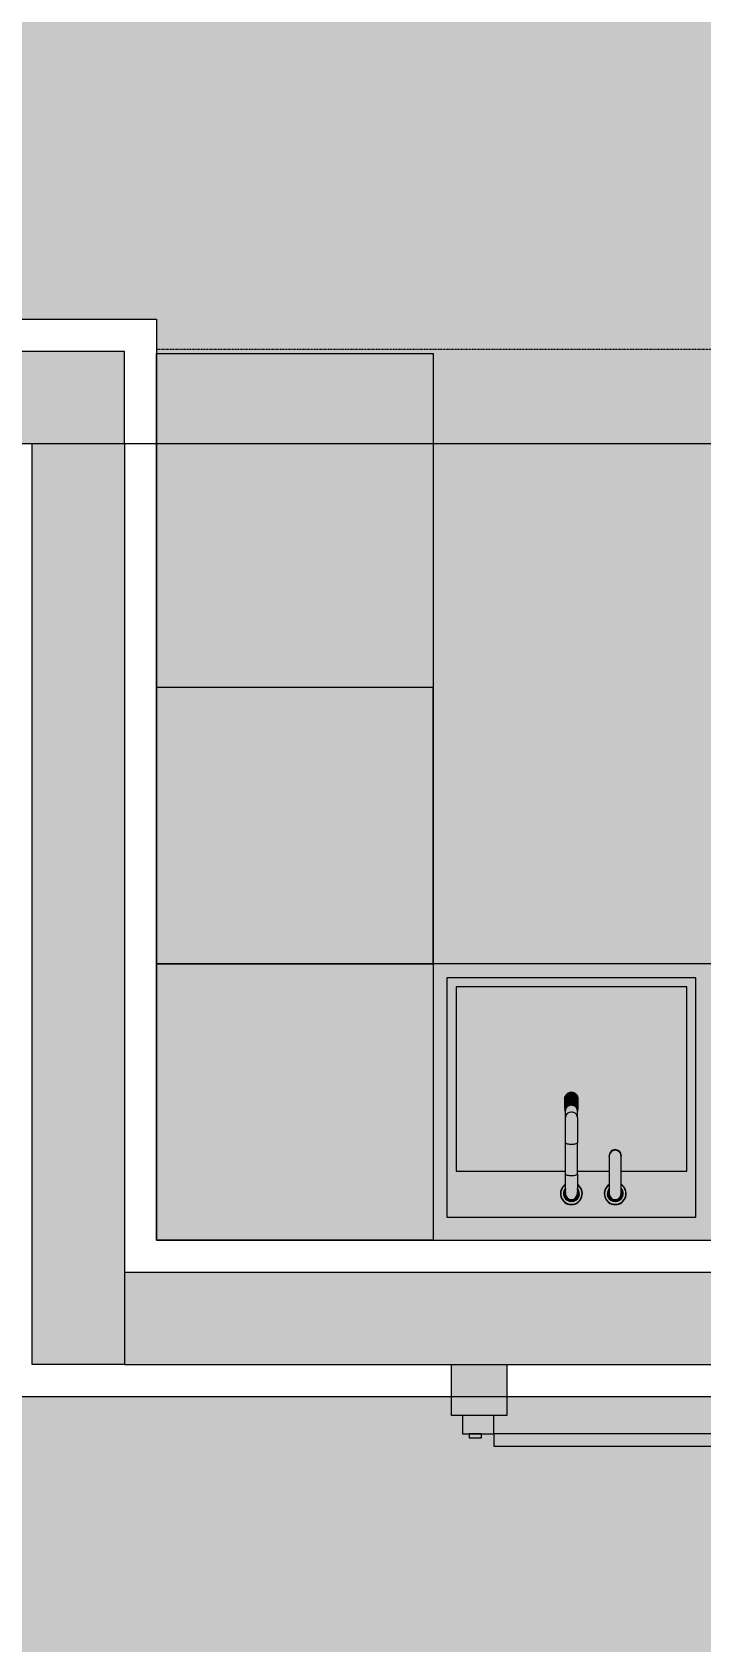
# Model space of a CAD drawing. Header units: millimetres. Extents: x 475206255 to 476720147, y 4620882299 to 4621447368.
# Drawn here: x 475291524 to 475292975, y 4621149204 to 4621152699 of the extents above; entities that cross this region are included whole.
import ezdxf

# ---------------------------------------------------------------- set-up
doc = ezdxf.new("R2010")
doc.units = ezdxf.units.MM
doc.header["$MEASUREMENT"] = 0
doc.linetypes.add('ACAD_ISO02W100', pattern=[7.5, 6, -1.5])
doc.linetypes.add('dash fine 0_25', pattern=[0.5952, 0.2976, -0.2976])
for name, color, linetype, lineweight in [('2D Drafting - General_Pen_No__250_Pen_No__7_Pen_No__250', 7, 'Continuous', 0), ('2D Drafting - General_Pen_No__250_Pen_No__7_Pen_No__7', 7, 'Continuous', 0), ('2D Drafting - General_Pen_No__7_Pen_No__7_Pen_No__7', 7, 'Continuous', 0), ('Doors_Pen_No__7_Pen_No__7_Pen_No__7', 7, 'Continuous', 0), ('G-Anno-Nplt_Pen_No__151', 151, 'Continuous', 0), ('G-Anno-Nplt_Pen_No__4', 7, 'Continuous', 0), ('New_--------AVEJI_MODZRAVI_Pen_No__7', 7, 'Continuous', 0), ('New_--------AVEJI_UDZRAVI_Pen_No__7', 7, 'Continuous', 0), ('zoma_Pen_No__142', 142, 'Continuous', 0), ('zoma_Pen_No__5_Pen_No__5', 5, 'Continuous', 0)]:
    doc.layers.add(name, color=color, linetype=linetype, lineweight=lineweight)
doc.layers.add('New_--aveji_Pen_No__251', color=7, linetype='Continuous', lineweight=0, true_color=0x656565)
doc.layers.add('zoma', color=7, linetype='Continuous')
doc.styles.add('GENERATED_STYLE_2', font='arial.ttf')
doc.dimstyles.new('GENERATED_STYLE__3', dxfattribs={"dimtxt": 200, "dimasz": 64.421331, "dimexe": 0.18, "dimexo": 3, "dimgap": 0, "dimtad": 1, "dimtih": 1, "dimtoh": 1, "dimlfac": 0.001, "dimzin": 0, "dimdsep": 46, "dimtxsty": 'GENERATED_STYLE_2', "dimblk": 'ARROWHEAD_2', "dimblk1": 'ARROWHEAD_2', "dimblk2": 'ARROWHEAD_2', "dimcen": 0.09, "dimclrd": 142, "dimclre": 142, "dimclrt": 142, "dimadec": 0, "dimazin": 0, "dimtfac": 1, "dimtdec": 4, "dimtmove": 0, "dimatfit": 3, "dimfxl": 1, "dimtolj": 1, "dimtzin": 0, "dimarcsym": 0})
doc.dimstyles.new('GENERATED_STYLE__9', dxfattribs={"dimtxt": 200, "dimasz": 64.421331, "dimexe": 0.18, "dimexo": 3, "dimgap": 0, "dimtad": 1, "dimlfac": 0.001, "dimzin": 0, "dimdsep": 46, "dimtxsty": 'GENERATED_STYLE_2', "dimblk": 'ARROWHEAD_2', "dimblk1": 'ARROWHEAD_2', "dimblk2": 'ARROWHEAD_2', "dimcen": 0.09, "dimclrd": 142, "dimclre": 142, "dimclrt": 142, "dimadec": 0, "dimazin": 0, "dimtfac": 1, "dimtdec": 4, "dimtmove": 0, "dimatfit": 3, "dimfxl": 1, "dimtolj": 1, "dimtzin": 0, "dimarcsym": 0})

# ---------------------------------------------------------------- blocks, each defined once
blk = doc.blocks.new('*D165', base_point=(475826095.8, 4621095193.2))
at = {"layer": 'zoma_Pen_No__142', "color": 142, "linetype": 'Continuous', "lineweight": 0, "transparency": 16777216}
for p, q in [((475299175.7, 4621159381.7), (475299091, 4621159430.6)), ((475299133.3, 4621159406.2), (475299133.3, 4621159447.6)), ((475299196.9, 4621159406.2), (475299069.8, 4621159406.2)), ((475299133.3, 4621144206.2), (475299133.3, 4621159406.2)), ((475299091, 4621144230.6), (475299175.7, 4621144181.7)), ((475299196.9, 4621144206.2), (475299069.8, 4621144206.2)), ((475299133.3, 4621144164.7), (475299133.3, 4621144206.2))]:
    blk.add_line(p, q, dxfattribs=at)
at = {"layer": 'zoma_Pen_No__142', "color": 142, "lineweight": 0, "transparency": 16777216, "insert": (475299093.3, 4621151463), "char_height": 200, "attachment_point": 7, "rotation": 90, "style": 'GENERATED_STYLE_2'}
blk.add_mtext('\\A1;{\\pql;\\fArial|b0|i0|c204|p0;\\W1.000000;15.20}', dxfattribs=at)
blk = doc.blocks.new('ARROWHEAD_2')
at = {"color": 0, "linetype": 'Continuous', "lineweight": 0}
for p, q in [((-0.378, -0.655), (0.378, 0.655)), ((0, 0), (-1, 0))]:
    blk.add_line(p, q, dxfattribs=at)
blk = doc.blocks.new('*D169', base_point=(475826095.8, 4621095193.2))
at = {"layer": 'zoma_Pen_No__142', "color": 142, "linetype": 'Continuous', "lineweight": 0, "transparency": 16777216}
for p, q in [((475298301.8, 4621151630.6), (475298386.6, 4621151581.7)), ((475298407.8, 4621151606.2), (475298280.6, 4621151606.2)), ((475298344.2, 4621149006.2), (475298344.2, 4621151606.2)), ((475298301.8, 4621149030.6), (475298386.6, 4621148981.7)), ((475298407.8, 4621149006.2), (475298280.6, 4621149006.2))]:
    blk.add_line(p, q, dxfattribs=at)
at = {"layer": 'zoma_Pen_No__142', "color": 142, "lineweight": 0, "transparency": 16777216, "char_height": 200, "attachment_point": 7, "rotation": 90, "style": 'GENERATED_STYLE_2'}
for s, insert in [('\\A1;{\\pql;\\fArial|b0|i0|c204|p0;\\W1.000000;0.40}', (475298304.2, 4621151047.8)), ('\\A1;{\\pql;\\fArial|b0|i0|c204|p0;\\W1.000000;2.60}', (475298304.2, 4621150039.2))]:
    blk.add_mtext(s, dxfattribs=dict(at, insert=insert))
blk = doc.blocks.new('*D170', base_point=(475826095.8, 4621095193.2))
at = {"layer": 'zoma_Pen_No__142', "color": 142, "linetype": 'Continuous', "lineweight": 0, "transparency": 16777216}
for p, q in [((475298301.8, 4621152030.6), (475298386.6, 4621151981.7)), ((475298407.8, 4621152006.2), (475298280.6, 4621152006.2)), ((475298344.2, 4621151606.2), (475298344.2, 4621152006.2)), ((475298301.8, 4621151630.6), (475298386.6, 4621151581.7)), ((475298407.8, 4621151606.2), (475298280.6, 4621151606.2))]:
    blk.add_line(p, q, dxfattribs=at)
blk = doc.blocks.new('*D171', base_point=(475826095.8, 4621095193.2))
at = {"layer": 'zoma_Pen_No__142', "color": 142, "linetype": 'Continuous', "lineweight": 0, "transparency": 16777216}
for p, q in [((475298301.8, 4621152630.6), (475298386.6, 4621152581.7)), ((475298407.8, 4621152606.2), (475298280.6, 4621152606.2)), ((475298344.2, 4621152006.2), (475298344.2, 4621152606.2)), ((475298301.8, 4621152030.6), (475298386.6, 4621151981.7)), ((475298407.8, 4621152006.2), (475298280.6, 4621152006.2))]:
    blk.add_line(p, q, dxfattribs=at)
at = {"layer": 'zoma_Pen_No__142', "color": 142, "lineweight": 0, "transparency": 16777216, "insert": (475298304.2, 4621152039.2), "char_height": 200, "attachment_point": 7, "rotation": 90, "style": 'GENERATED_STYLE_2'}
blk.add_mtext('\\A1;{\\pql;\\fArial|b0|i0|c204|p0;\\W1.000000;0.60}', dxfattribs=at)
blk = doc.blocks.new('*D172', base_point=(475826095.8, 4621095193.2))
at = {"layer": 'zoma_Pen_No__142', "color": 142, "linetype": 'Continuous', "lineweight": 0, "transparency": 16777216}
for p, q in [((475298301.8, 4621154230.6), (475298386.6, 4621154181.7)), ((475298407.8, 4621154206.2), (475298280.6, 4621154206.2)), ((475298344.2, 4621152606.2), (475298344.2, 4621154206.2)), ((475298301.8, 4621152630.6), (475298386.6, 4621152581.7)), ((475298407.8, 4621152606.2), (475298280.6, 4621152606.2))]:
    blk.add_line(p, q, dxfattribs=at)
at = {"layer": 'zoma_Pen_No__142', "color": 142, "lineweight": 0, "transparency": 16777216, "insert": (475298304.2, 4621153139.2), "char_height": 200, "attachment_point": 7, "rotation": 90, "style": 'GENERATED_STYLE_2'}
blk.add_mtext('\\A1;{\\pql;\\fArial|b0|i0|c204|p0;\\W1.000000;1.60}', dxfattribs=at)
blk = doc.blocks.new('*D1352', base_point=(475826095.8, 4621095193.2))
at = {"layer": 'zoma_Pen_No__142', "color": 142, "linetype": 'Continuous', "lineweight": 0, "transparency": 16777216}
for p, q in [((475288619.4, 4621160358.8), (475288619.4, 4621160486)), ((475295119.4, 4621160358.8), (475295119.4, 4621160486)), ((475288643.9, 4621160464.8), (475288595, 4621160380)), ((475295143.9, 4621160464.8), (475295095, 4621160380)), ((475288619.4, 4621160422.4), (475295119.4, 4621160422.4))]:
    blk.add_line(p, q, dxfattribs=at)
at = {"layer": 'zoma_Pen_No__142', "color": 142, "lineweight": 0, "transparency": 16777216, "char_height": 200, "attachment_point": 7, "style": 'GENERATED_STYLE_2'}
for s, insert in [('\\A1;{\\pql;\\fArial|b0|i0|c204|p0;\\W1.000000;6.50}', (475291602.5, 4621160462.4)), ('\\A1;{\\pql;\\fArial|b0|i0|c204|p0;\\W1.000000;0.40}', (475294561.1, 4621160462.4))]:
    blk.add_mtext(s, dxfattribs=dict(at, insert=insert))
blk = doc.blocks.new('*D1411', base_point=(475826095.8, 4621095193.2))
at = {"layer": 'zoma_Pen_No__142', "color": 142, "linetype": 'Continuous', "lineweight": 0, "transparency": 16777216}
for p, q in [((475288619.4, 4621209735.5), (475288619.4, 4621209862.6)), ((475295119.4, 4621209735.5), (475295119.4, 4621209862.6)), ((475288643.9, 4621209841.4), (475288595, 4621209756.6)), ((475295143.9, 4621209841.4), (475295095, 4621209756.6)), ((475288619.4, 4621209799), (475295119.4, 4621209799))]:
    blk.add_line(p, q, dxfattribs=at)
at = {"layer": 'zoma_Pen_No__142', "color": 142, "lineweight": 0, "transparency": 16777216, "char_height": 200, "attachment_point": 7, "style": 'GENERATED_STYLE_2'}
for s, insert in [('\\A1;{\\pql;\\fArial|b0|i0|c204|p0;\\W1.000000;6.50}', (475291602.5, 4621209839)), ('\\A1;{\\pql;\\fArial|b0|i0|c204|p0;\\W1.000000;0.40}', (475294561.1, 4621209839))]:
    blk.add_mtext(s, dxfattribs=dict(at, insert=insert))
blk = doc.blocks.new('*D1435', base_point=(475826095.8, 4621095193.2))
at = {"layer": 'zoma_Pen_No__142', "color": 142, "linetype": 'Continuous', "lineweight": 0, "transparency": 16777216}
for p, q in [((475288619.4, 4621191190.5), (475288619.4, 4621191317.7)), ((475295119.4, 4621191190.5), (475295119.4, 4621191317.7)), ((475288643.9, 4621191296.5), (475288595, 4621191211.7)), ((475295143.9, 4621191296.5), (475295095, 4621191211.7)), ((475288619.4, 4621191254.1), (475295119.4, 4621191254.1))]:
    blk.add_line(p, q, dxfattribs=at)
at = {"layer": 'zoma_Pen_No__142', "color": 142, "lineweight": 0, "transparency": 16777216, "char_height": 200, "attachment_point": 7, "style": 'GENERATED_STYLE_2'}
for s, insert in [('\\A1;{\\pql;\\fArial|b0|i0|c204|p0;\\W1.000000;6.50}', (475291602.5, 4621191294.1)), ('\\A1;{\\pql;\\fArial|b0|i0|c204|p0;\\W1.000000;0.40}', (475294561.1, 4621191294.1))]:
    blk.add_mtext(s, dxfattribs=dict(at, insert=insert))
blk = doc.blocks.new('*D1469', base_point=(475826095.8, 4621095193.2))
at = {"layer": 'zoma_Pen_No__142', "color": 142, "linetype": 'Continuous', "lineweight": 0, "transparency": 16777216}
for p, q in [((475288643.9, 4621259031.2), (475288595, 4621258946.4)), ((475288619.4, 4621258925.2), (475288619.4, 4621259052.4)), ((475295143.9, 4621259031.2), (475295095, 4621258946.4)), ((475295119.4, 4621258925.2), (475295119.4, 4621259052.4)), ((475288619.4, 4621258988.8), (475295119.4, 4621258988.8))]:
    blk.add_line(p, q, dxfattribs=at)
at = {"layer": 'zoma_Pen_No__142', "color": 142, "lineweight": 0, "transparency": 16777216, "char_height": 200, "attachment_point": 7, "style": 'GENERATED_STYLE_2'}
for s, insert in [('\\A1;{\\pql;\\fArial|b0|i0|c204|p0;\\W1.000000;6.50}', (475291602.5, 4621259028.8)), ('\\A1;{\\pql;\\fArial|b0|i0|c204|p0;\\W1.000000;0.40}', (475294561.1, 4621259028.8))]:
    blk.add_mtext(s, dxfattribs=dict(at, insert=insert))
blk = doc.blocks.new('*D1493', base_point=(475826095.8, 4621095193.2))
at = {"layer": 'zoma_Pen_No__142', "color": 142, "linetype": 'Continuous', "lineweight": 0, "transparency": 16777216}
for p, q in [((475288619.4, 4621240380.3), (475288619.4, 4621240507.4)), ((475295119.4, 4621240380.3), (475295119.4, 4621240507.4)), ((475288643.9, 4621240486.2), (475288595, 4621240401.5)), ((475295143.9, 4621240486.2), (475295095, 4621240401.5)), ((475288619.4, 4621240443.8), (475295119.4, 4621240443.8))]:
    blk.add_line(p, q, dxfattribs=at)
at = {"layer": 'zoma_Pen_No__142', "color": 142, "lineweight": 0, "transparency": 16777216, "char_height": 200, "attachment_point": 7, "style": 'GENERATED_STYLE_2'}
for s, insert in [('\\A1;{\\pql;\\fArial|b0|i0|c204|p0;\\W1.000000;6.50}', (475291602.5, 4621240483.8)), ('\\A1;{\\pql;\\fArial|b0|i0|c204|p0;\\W1.000000;0.40}', (475294561.1, 4621240483.8))]:
    blk.add_mtext(s, dxfattribs=dict(at, insert=insert))

msp = doc.modelspace()

# ---------------------------------------------------------------- hatches: boundary and pattern name
at = {"layer": '2D Drafting - General_Pen_No__250_Pen_No__7_Pen_No__7', "linetype": 'Continuous', "lineweight": 0}
for points in [[(475288624.357, 4621152006.167), (475288624.357, 4621151806.167), (475291724.357, 4621151806.167), (475291724.357, 4621152006.167)], [(475291724.357, 4621151806.167), (475291724.357, 4621149806.167), (475291524.357, 4621149806.167), (475291524.357, 4621151806.167)], [(475295324.357, 4621150006.167), (475291724.357, 4621150006.167), (475291724.357, 4621149806.167), (475295324.357, 4621149806.167)], [(475292554.343, 4621149695.543), (475292434.343, 4621149695.543), (475292434.343, 4621149806.167), (475292554.343, 4621149806.167)]]:
    msp.add_hatch(color=7, dxfattribs=at).paths.add_polyline_path(points)
at = {"layer": 'G-Anno-Nplt_Pen_No__151', "linetype": 'Continuous', "lineweight": 0, "true_color": 0x1f2f3f}
for points in [[(475288494.343, 4621152076.167), (475291794.357, 4621152076.167), (475291794.357, 4621150076.167), (475295254.343, 4621150076.167), (475295254.343, 4621150945.979), (475294854.343, 4621150945.979), (475294854.343, 4621151776.167), (475295054.343, 4621151776.167), (475295054.343, 4621152076.167), (475295254.343, 4621152076.167), (475295254.343, 4621158936.167), (475295054.343, 4621158936.167), (475295054.343, 4621159136.167), (475288694.343, 4621159136.167), (475288694.343, 4621156069.332), (475288624.343, 4621156069.332), (475288624.343, 4621154316.185), (475289024.343, 4621154316.185), (475289024.343, 4621153556.167), (475288494.343, 4621153556.167)], [(475295254.343, 4621144676.167), (475295254.343, 4621149736.167), (475291454.343, 4621149736.167), (475291454.343, 4621151736.167), (475289284.531, 4621151736.167), (475289284.531, 4621151336.167), (475288454.343, 4621151336.167), (475288454.343, 4621151536.167), (475288154.343, 4621151536.167), (475288154.343, 4621152096.092), (475286194.343, 4621152096.092), (475286194.343, 4621151505.904), (475285794.343, 4621151505.904), (475285794.343, 4621150759.618), (475285724.343, 4621150759.618), (475285724.343, 4621148414.674), (475285794.343, 4621148414.674), (475285794.343, 4621144476.174), (475288154.343, 4621144476.174), (475288154.343, 4621144676.167), (475288694.343, 4621144676.167), (475288694.343, 4621144476.174), (475295054.343, 4621144476.174), (475295054.343, 4621144676.167)]]:
    msp.add_hatch(color=169, dxfattribs=at).paths.add_polyline_path(points)

# ---------------------------------------------------------------- linework, layer by layer
at = {"layer": '2D Drafting - General_Pen_No__250_Pen_No__7_Pen_No__250', "color": 7, "linetype": 'Continuous', "lineweight": 0, "flags": 128}
for points in [[(475291724.357, 4621151806.167), (475291724.357, 4621149806.167), (475291524.357, 4621149806.167), (475291524.357, 4621151806.167)], [(475292554.343, 4621149695.543), (475292434.343, 4621149695.543), (475292434.343, 4621149806.167), (475292554.343, 4621149806.167)]]:
    msp.add_lwpolyline(points, close=True, dxfattribs=at)
at = {"layer": '2D Drafting - General_Pen_No__250_Pen_No__7_Pen_No__7', "color": 7, "linetype": 'Continuous', "lineweight": 0, "flags": 128}
for points in [[(475288624.357, 4621152006.167), (475288624.357, 4621151806.167), (475291724.357, 4621151806.167), (475291724.357, 4621152006.167)], [(475295324.357, 4621150006.167), (475291724.357, 4621150006.167), (475291724.357, 4621149806.167), (475295324.357, 4621149806.167)]]:
    msp.add_lwpolyline(points, close=True, dxfattribs=at)
at = {"layer": '2D Drafting - General_Pen_No__7_Pen_No__7_Pen_No__7', "color": 7, "linetype": 'Continuous', "lineweight": 0}
msp.add_arc((475292525.848, 4621149629.365), 794.311, 269.99831, 359.999991, dxfattribs=at)
at = {"layer": 'Doors_Pen_No__7_Pen_No__7_Pen_No__7', "color": 7, "linetype": 'Continuous', "lineweight": 0, "flags": 128}
for points in [[(475292458.115, 4621149695.543), (475292458.115, 4621149656.032), (475292525.848, 4621149656.032), (475292525.848, 4621149695.543)], [(475292472.515, 4621149656.032), (475292472.515, 4621149647.143), (475292499.182, 4621149647.143), (475292499.182, 4621149656.032)], [(475292525.848, 4621149656.032), (475292525.848, 4621149629.365), (475293320.159, 4621149629.365), (475293320.159, 4621149656.032)]]:
    msp.add_lwpolyline(points, close=True, dxfattribs=at)
at = {"layer": 'G-Anno-Nplt_Pen_No__4', "color": 7, "linetype": 'Continuous', "lineweight": 0, "flags": 128}
for points in [[(475288494.343, 4621152076.167), (475291794.357, 4621152076.167), (475291794.357, 4621150076.167), (475295254.343, 4621150076.167), (475295254.343, 4621150945.979), (475294854.343, 4621150945.979), (475294854.343, 4621151776.167), (475295054.343, 4621151776.167), (475295054.343, 4621152076.167), (475295254.343, 4621152076.167), (475295254.343, 4621158936.167), (475295054.343, 4621158936.167), (475295054.343, 4621159136.167), (475288694.343, 4621159136.167), (475288694.343, 4621156069.332), (475288624.343, 4621156069.332), (475288624.343, 4621154316.185), (475289024.343, 4621154316.185), (475289024.343, 4621153556.167), (475288494.343, 4621153556.167)], [(475295254.343, 4621144676.167), (475295254.343, 4621149736.167), (475291454.343, 4621149736.167), (475291454.343, 4621151736.167), (475289284.531, 4621151736.167), (475289284.531, 4621151336.167), (475288454.343, 4621151336.167), (475288454.343, 4621151536.167), (475288154.343, 4621151536.167), (475288154.343, 4621152096.092), (475286194.343, 4621152096.092), (475286194.343, 4621151505.904), (475285794.343, 4621151505.904), (475285794.343, 4621150759.618), (475285724.343, 4621150759.618), (475285724.343, 4621148414.674), (475285794.343, 4621148414.674), (475285794.343, 4621144476.174), (475288154.343, 4621144476.174), (475288154.343, 4621144676.167), (475288694.343, 4621144676.167), (475288694.343, 4621144476.174), (475295054.343, 4621144476.174), (475295054.343, 4621144676.167)]]:
    msp.add_lwpolyline(points, close=True, dxfattribs=at)
at = {"layer": 'New_--------AVEJI_MODZRAVI_Pen_No__7', "color": 7, "linetype": 'dash fine 0_25', "lineweight": 0}
msp.add_lwpolyline([(475295286.514, 4621150676.168), (475295286.513, 4621152010.536), (475291794.356, 4621152010.535)], dxfattribs=at)
at = {"layer": 'New_--------AVEJI_UDZRAVI_Pen_No__7', "color": 7, "linetype": 'Continuous', "lineweight": 0}
for p, q in [((475291794.356, 4621151276.167), (475291794.357, 4621150676.167)), ((475292394.356, 4621151276.167), (475291794.356, 4621151276.167)), ((475292394.357, 4621150676.167), (475292394.356, 4621151276.167)), ((475291794.357, 4621150676.167), (475292394.357, 4621150676.167))]:
    msp.add_line(p, q, dxfattribs=at)
for points in [[(475292394.357, 4621150076.167), (475291794.357, 4621150076.167), (475291794.357, 4621152001.792), (475292394.357, 4621152001.792)], [(475291794.357, 4621150676.167), (475291794.357, 4621150076.167), (475294794.357, 4621150076.168), (475294794.357, 4621150676.168)]]:
    msp.add_lwpolyline(points, close=True, dxfattribs=at)
at = {"layer": 'New_--aveji_Pen_No__251', "color": 251, "linetype": 'Continuous', "lineweight": 0, "true_color": 0x656565}
for p, q in [((475292680.133, 4621150362.364), (475292680.133, 4621150386.327)), ((475292680.391, 4621150387.482), (475292680.391, 4621150363.519)), ((475292680.394, 4621150387.484), (475292680.394, 4621150363.516)), ((475292682.036, 4621150367.056), (475292682.036, 4621150391.019)), ((475292682.772, 4621150391.998), (475292682.772, 4621150368.035)), ((475292682.774, 4621150391.999), (475292682.774, 4621150368.031)), ((475292685.346, 4621150393.215), (475292685.346, 4621150367.564)), ((475292685.813, 4621150370.742), (475292685.813, 4621150394.705)), ((475292686.914, 4621150395.36), (475292686.914, 4621150371.397)), ((475292686.915, 4621150395.359), (475292686.915, 4621150371.391)), ((475292689.471, 4621150395.668), (475292689.471, 4621150370.017)), ((475292690.887, 4621150372.862), (475292690.887, 4621150396.825)), ((475292692.186, 4621150397.055), (475292692.186, 4621150373.092)), ((475292694.338, 4621150396.53), (475292694.338, 4621150370.878)), ((475292696.487, 4621150373.092), (475292696.487, 4621150397.056)), ((475292697.785, 4621150396.826), (475292697.785, 4621150372.863)), ((475292699.204, 4621150395.668), (475292699.204, 4621150370.017)), ((475292701.759, 4621150371.399), (475292701.759, 4621150395.362)), ((475292702.86, 4621150394.707), (475292702.86, 4621150370.744)), ((475292703.33, 4621150393.215), (475292703.33, 4621150367.564)), ((475292705.902, 4621150368.038), (475292705.902, 4621150392.001)), ((475292706.638, 4621150391.021), (475292706.638, 4621150367.058)), ((475292708.284, 4621150363.522), (475292708.284, 4621150387.485)), ((475292708.543, 4621150386.33), (475292708.543, 4621150362.367)), ((475292708.543, 4621150358.539), (475292708.543, 4621150382.502)), ((475292680.133, 4621150362.362), (475292680.133, 4621150358.536)), ((475292680.137, 4621150362.355), (475292680.137, 4621150358.534)), ((475292681.458, 4621150343.1), (475292681.458, 4621150357.82)), ((475292681.458, 4621150287.979), (475292681.458, 4621150343.1)), ((475292707.218, 4621150343.1), (475292707.218, 4621150357.82)), ((475292707.218, 4621150343.1), (475292707.218, 4621150287.979)), ((475292681.458, 4621150219.938), (475292681.458, 4621150287.979)), ((475292707.217, 4621150219.938), (475292707.218, 4621150287.979)), ((475292776.529, 4621150258.933), (475292776.529, 4621150260.356)), ((475292776.529, 4621150258.933), (475292776.529, 4621150177.467)), ((475292802.288, 4621150260.356), (475292802.288, 4621150258.933)), ((475292802.288, 4621150177.467), (475292802.288, 4621150258.933)), ((475292681.458, 4621150177.467), (475292681.458, 4621150219.938)), ((475292707.217, 4621150219.938), (475292707.217, 4621150177.467)), ((475292707.217, 4621150225.903), (475292776.529, 4621150225.903))]:
    msp.add_line(p, q, dxfattribs=at)
at = {"layer": 'New_--aveji_Pen_No__251', "color": 251, "linetype": 'ACAD_ISO02W100', "lineweight": 0, "true_color": 0x656565}
msp.add_lwpolyline([(475292394.357, 4621150676.167), (475292394.357, 4621150076.167)], dxfattribs=at)
at = {"layer": 'New_--aveji_Pen_No__251', "color": 251, "linetype": 'Continuous', "lineweight": 0, "true_color": 0x656565}
msp.add_lwpolyline([(475292964.414, 4621150126.167), (475292964.414, 4621150646.167), (475292424.299, 4621150646.167), (475292424.299, 4621150126.167)], close=True, dxfattribs=at)
msp.add_lwpolyline([(475292802.288, 4621150225.903), (475292944.414, 4621150225.903), (475292944.414, 4621150626.167), (475292444.299, 4621150626.167), (475292444.299, 4621150225.903), (475292681.458, 4621150225.903)], dxfattribs=at)
for centre, radius, start, end in [((475292694.338, 4621150177.467), 23.813, 122.741853, 269.99999), ((475292694.338, 4621150177.467), 23.805, 122.755079, 269.99999), ((475292694.338, 4621150177.467), 23.778, 122.79672, 269.99999), ((475292694.338, 4621150177.467), 23.724, 122.880345, 269.99999), ((475292694.338, 4621150177.467), 23.635, 123.0201, 269.999991), ((475292694.338, 4621150177.467), 23.146, 123.811186, 269.99999), ((475292694.338, 4621150177.467), 17.327, 138.016898, 269.999991), ((475292694.338, 4621150177.467), 16.761, 140.211065, 269.999991), ((475292694.338, 4621150177.467), 16.55, 141.097158, 269.99999), ((475292694.338, 4621150177.467), 16.328, 142.073579, 269.999989), ((475292694.338, 4621150177.467), 15.483, 146.287729, 269.999991), ((475292694.338, 4621150177.467), 13.402, 163.949096, 269.99999), ((475292694.338, 4621150177.467), 12.88, 179.999989, 269.999989), ((475292694.338, 4621150177.467), 23.813, 269.99999, 57.258126), ((475292694.338, 4621150177.467), 23.805, 269.99999, 57.244901), ((475292694.338, 4621150177.467), 23.778, 269.99999, 57.203259), ((475292694.338, 4621150177.467), 23.724, 269.99999, 57.119635), ((475292694.338, 4621150177.467), 23.635, 269.99999, 56.979879), ((475292694.338, 4621150177.467), 23.146, 269.99999, 56.188793), ((475292694.338, 4621150177.467), 17.327, 269.999989, 41.983081), ((475292694.338, 4621150177.467), 16.761, 269.999989, 39.788914), ((475292694.338, 4621150177.467), 16.55, 269.99999, 38.902821), ((475292694.338, 4621150177.467), 16.328, 269.99999, 37.926403), ((475292694.338, 4621150177.467), 15.483, 269.99999, 33.712249), ((475292694.338, 4621150177.467), 13.402, 269.99999, 16.050882), ((475292694.338, 4621150177.467), 12.88, 269.999991, 359.999989), ((475292789.409, 4621150177.467), 23.813, 122.741853, 269.99999), ((475292789.409, 4621150177.467), 23.805, 122.755079, 269.99999), ((475292789.409, 4621150177.467), 23.778, 122.79672, 269.99999), ((475292789.409, 4621150177.467), 23.724, 122.880345, 269.99999), ((475292789.409, 4621150177.467), 23.635, 123.020101, 269.99999), ((475292789.409, 4621150177.467), 23.146, 123.811186, 269.99999), ((475292789.409, 4621150177.467), 17.327, 138.016897, 269.99999), ((475292789.409, 4621150177.467), 16.761, 140.211065, 269.999991), ((475292789.409, 4621150177.467), 16.55, 141.09716, 269.999989), ((475292789.409, 4621150177.467), 16.328, 142.073579, 269.999989), ((475292789.409, 4621150177.467), 15.483, 146.287731, 269.99999), ((475292789.409, 4621150177.467), 13.402, 163.949096, 269.99999), ((475292789.409, 4621150177.467), 12.88, 179.999989, 359.999989), ((475292789.409, 4621150177.467), 23.813, 269.99999, 57.258126), ((475292789.409, 4621150177.467), 23.805, 269.99999, 57.2449), ((475292789.409, 4621150177.467), 23.778, 269.99999, 57.203259), ((475292789.409, 4621150177.467), 23.724, 269.99999, 57.119635), ((475292789.409, 4621150177.467), 23.635, 269.99999, 56.979879), ((475292789.409, 4621150177.467), 23.146, 269.99999, 56.188793), ((475292789.409, 4621150177.467), 17.327, 269.999989, 41.983083), ((475292789.409, 4621150177.467), 16.761, 269.999989, 39.788914), ((475292789.409, 4621150177.467), 16.55, 269.99999, 38.902821), ((475292789.409, 4621150177.467), 16.328, 269.99999, 37.926402), ((475292789.409, 4621150177.467), 15.483, 269.999991, 33.712248), ((475292789.409, 4621150177.467), 13.402, 269.99999, 16.050882)]:
    msp.add_arc(centre, radius, start, end, dxfattribs=at)
for centre, major_axis, ratio, start_param, end_param in [((475292694.338, 4621150384.415), (-14.367, 0), 0.88988826, 6.04085752, 6.13306298), ((475292694.338, 4621150384.415), (14.367, 0), 0.88988826, 2.50656581, 2.59877124), ((475292694.338, 4621150387.045), (11.65, 0), 0.88988826, 2.43337848, 2.52271967), ((475292694.338, 4621150384.415), (14.367, 0), 0.88988826, 2.1138667, 2.20607215), ((475292694.338, 4621150387.045), (11.65, 0), 0.88988826, 0.96516341, 2.17677225), ((475292694.338, 4621150384.415), (14.367, 0), 0.88988826, 1.72116761, 1.81337306), ((475292694.338, 4621150360.451), (14.367, 0), 0.88988826, 1.72116761, 1.81337305), ((475292694.338, 4621150384.415), (14.367, 0), 0.88988826, 1.32846851, 1.42067396), ((475292694.338, 4621150360.451), (14.367, 0), 0.88988826, 1.32846853, 1.42067397), ((475292694.338, 4621150384.415), (14.367, 0), 0.88988826, 0.93576945, 1.0279749), ((475292694.338, 4621150387.045), (11.65, 0), 0.88988826, 0.61899318, 0.70850893), ((475292694.338, 4621150384.415), (14.367, 0), 0.88988826, 0.54307036, 0.63527579), ((475292694.338, 4621150384.415), (14.367, 0), 0.88988826, 0.15037124, 0.24257672), ((475292694.338, 4621150360.451), (-14.367, 0), 0.88988826, 0.15037128, 0.24257675), ((475292694.338, 4621150360.451), (-14.367, 0), 0.88988826, 6.04085752, 6.13306298), ((475292694.338, 4621150359.862), (-13.515, 0), 0.88988826, 5.97150322, 6.20249388), ((475292694.338, 4621150359.862), (-13.515, 0), 0.88988826, 0.08101703, 0.30793907), ((475292694.338, 4621150357.82), (-12.88, 0), 0.88988826, 4.71238898, 6.28318537), ((475292694.338, 4621150343.1), (-12.88, 0), 0.88988826, 4.71238898, 6.28318529), ((475292694.338, 4621150359.645), (-12.82, 0), 0.88988826, 5.90207239, 6.27165027), ((475292694.338, 4621150359.645), (-12.82, 0), 0.88988826, 0.01158619, 0.05090815), ((475292694.338, 4621150360.451), (14.367, 0), 0.88988826, 2.50656575, 2.59877124), ((475292694.338, 4621150359.862), (13.515, 0), 0.88988826, 2.43721151, 2.66820216), ((475292694.338, 4621150359.645), (12.82, 0), 0.88988826, 2.36778067, 2.73735853), ((475292694.338, 4621150359.645), (12.82, 0), 0.88988826, 1.97508159, 2.34465942), ((475292694.338, 4621150359.862), (13.515, 0), 0.88988826, 2.04451241, 2.27550307), ((475292694.338, 4621150360.451), (14.367, 0), 0.88988826, 2.1138667, 2.20607211), ((475292694.338, 4621150359.645), (12.82, 0), 0.88988826, 1.58238248, 1.95196031), ((475292694.338, 4621150359.862), (13.515, 0), 0.88988826, 1.65181332, 1.882804), ((475292694.338, 4621150357.82), (12.88, 0), 0.88988826, 0, 1.57079633), ((475292694.338, 4621150343.1), (12.88, 0), 0.88988826, 0, 1.57079633), ((475292694.338, 4621150359.645), (12.82, 0), 0.88988826, 1.1896834, 1.55926121), ((475292694.338, 4621150359.862), (13.515, 0), 0.88988826, 1.25911425, 1.49010492), ((475292694.338, 4621150359.645), (12.82, 0), 0.88988826, 0.79698428, 1.16656211), ((475292694.338, 4621150359.862), (13.515, 0), 0.88988826, 0.86641516, 1.09740584), ((475292694.338, 4621150360.451), (14.367, 0), 0.88988826, 0.93576945, 1.02797489), ((475292694.338, 4621150359.645), (12.82, 0), 0.88988826, 0.40428518, 0.77386301), ((475292694.338, 4621150359.862), (13.515, 0), 0.88988826, 0.47371609, 0.70470675), ((475292694.338, 4621150360.451), (14.367, 0), 0.88988826, 0.54307036, 0.63527578), ((475292694.338, 4621150359.645), (12.82, 0), 0.88988826, 0.01158613, 0.38116395), ((475292694.338, 4621150359.645), (12.82, 0), 0.88988826, 6.23227714, 6.27165012), ((475292694.338, 4621150359.862), (13.515, 0), 0.88988826, 0.08101702, 0.31200766), ((475292694.338, 4621150359.862), (13.515, 0), 0.88988826, 5.97524623, 6.20249388), ((475292694.338, 4621150360.451), (14.367, 0), 0.88988826, 6.04085749, 6.13306294), ((475292694.338, 4621150360.451), (14.367, 0), 0.88988826, 0.15037132, 0.24257672), ((475292694.338, 4621150287.979), (-12.88, 0), 0.23905575, -0.00000006, 1.57079633), ((475292694.338, 4621150287.979), (-12.88, 0), 0.23905575, 1.57079633, 3.14159283), ((475292789.409, 4621150260.356), (12.88, 0), 0.98480506, 0.00000022, 3.14159287), ((475292789.409, 4621150258.933), (-12.88, 0), 0.98480799, 3.14159264, 6.28318537), ((475292694.338, 4621150219.938), (-12.88, 0), 0.23905575, -0.00000006, 1.57079633), ((475292694.338, 4621150219.938), (-12.88, 0), 0.23905575, 1.57079633, 3.14159259)]:
    msp.add_ellipse(centre, major_axis=major_axis, ratio=ratio, start_param=start_param, end_param=end_param, dxfattribs=at)
for points in [[(475292681.487, 4621150388.68), (475292681.134, 4621150388.301), (475292680.77, 4621150387.902), (475292680.394, 4621150387.484)], [(475292682.036, 4621150389.122), (475292681.856, 4621150388.978), (475292681.673, 4621150388.831), (475292681.487, 4621150388.68)], [(475292684.054, 4621150392.775), (475292683.641, 4621150392.532), (475292683.214, 4621150392.273), (475292682.774, 4621150391.999)], [(475292685.229, 4621150393.191), (475292684.848, 4621150393.06), (475292684.457, 4621150392.921), (475292684.054, 4621150392.775)], [(475292685.346, 4621150393.215), (475292685.307, 4621150393.207), (475292685.268, 4621150393.199), (475292685.229, 4621150393.191)], [(475292685.367, 4621150393.314), (475292685.36, 4621150393.281), (475292685.353, 4621150393.248), (475292685.346, 4621150393.215)], [(475292685.58, 4621150394.133), (475292685.507, 4621150393.856), (475292685.436, 4621150393.583), (475292685.367, 4621150393.314)], [(475292685.813, 4621150394.705), (475292685.733, 4621150394.516), (475292685.655, 4621150394.326), (475292685.58, 4621150394.133)], [(475292688.187, 4621150395.684), (475292687.776, 4621150395.587), (475292687.352, 4621150395.479), (475292686.915, 4621150395.359)], [(475292689.356, 4621150395.685), (475292688.977, 4621150395.689), (475292688.587, 4621150395.688), (475292688.187, 4621150395.684)], [(475292689.471, 4621150395.668), (475292689.433, 4621150395.674), (475292689.394, 4621150395.68), (475292689.356, 4621150395.685)], [(475292689.535, 4621150395.752), (475292689.514, 4621150395.724), (475292689.493, 4621150395.696), (475292689.471, 4621150395.668)], [(475292690.181, 4621150396.42), (475292689.96, 4621150396.194), (475292689.745, 4621150395.972), (475292689.535, 4621150395.752)], [(475292690.887, 4621150396.825), (475292690.644, 4621150396.693), (475292690.409, 4621150396.558), (475292690.181, 4621150396.42)], [(475292690.189, 4621150371.308), (475292690.415, 4621150371.802), (475292690.647, 4621150372.32), (475292690.887, 4621150372.862)], [(475292693.257, 4621150396.965), (475292692.911, 4621150397.001), (475292692.554, 4621150397.031), (475292692.186, 4621150397.054)], [(475292692.186, 4621150373.086), (475292692.549, 4621150372.654), (475292692.902, 4621150372.241), (475292693.244, 4621150371.849)], [(475292694.24, 4621150396.585), (475292693.922, 4621150396.711), (475292693.594, 4621150396.838), (475292693.257, 4621150396.965)], [(475292694.338, 4621150396.53), (475292694.306, 4621150396.548), (475292694.273, 4621150396.566), (475292694.24, 4621150396.585)], [(475292694.435, 4621150396.585), (475292694.402, 4621150396.566), (475292694.37, 4621150396.548), (475292694.338, 4621150396.53)], [(475292695.415, 4621150396.965), (475292695.079, 4621150396.838), (475292694.753, 4621150396.711), (475292694.435, 4621150396.585)], [(475292696.487, 4621150397.056), (475292696.118, 4621150397.032), (475292695.761, 4621150397.002), (475292695.415, 4621150396.965)], [(475292695.427, 4621150371.85), (475292695.77, 4621150372.243), (475292696.123, 4621150372.658), (475292696.487, 4621150373.092)], [(475292697.784, 4621150372.857), (475292698.024, 4621150372.318), (475292698.257, 4621150371.802), (475292698.483, 4621150371.309)], [(475292698.491, 4621150396.421), (475292698.263, 4621150396.559), (475292698.028, 4621150396.693), (475292697.785, 4621150396.824)], [(475292699.14, 4621150395.752), (475292698.93, 4621150395.972), (475292698.713, 4621150396.195), (475292698.491, 4621150396.421)], [(475292699.204, 4621150395.668), (475292699.183, 4621150395.696), (475292699.162, 4621150395.724), (475292699.14, 4621150395.752)], [(475292699.32, 4621150395.686), (475292699.281, 4621150395.68), (475292699.243, 4621150395.674), (475292699.204, 4621150395.668)], [(475292700.485, 4621150395.686), (475292700.086, 4621150395.69), (475292699.697, 4621150395.689), (475292699.32, 4621150395.686)], [(475292701.759, 4621150395.362), (475292701.321, 4621150395.481), (475292700.896, 4621150395.589), (475292700.485, 4621150395.686)], [(475292703.093, 4621150394.136), (475292703.018, 4621150394.326), (475292702.94, 4621150394.514), (475292702.86, 4621150394.701)], [(475292703.309, 4621150393.314), (475292703.239, 4621150393.584), (475292703.167, 4621150393.858), (475292703.093, 4621150394.136)], [(475292703.33, 4621150393.215), (475292703.323, 4621150393.248), (475292703.316, 4621150393.281), (475292703.309, 4621150393.314)], [(475292703.446, 4621150393.191), (475292703.407, 4621150393.199), (475292703.369, 4621150393.207), (475292703.33, 4621150393.215)], [(475292704.619, 4621150392.778), (475292704.217, 4621150392.923), (475292703.826, 4621150393.061), (475292703.446, 4621150393.191)], [(475292705.902, 4621150392.001), (475292705.461, 4621150392.276), (475292705.033, 4621150392.535), (475292704.619, 4621150392.778)], [(475292707.188, 4621150388.684), (475292707.002, 4621150388.834), (475292706.818, 4621150388.981), (475292706.638, 4621150389.125)], [(475292708.284, 4621150387.485), (475292707.907, 4621150387.905), (475292707.542, 4621150388.304), (475292707.188, 4621150388.684)], [(475292680.866, 4621150360.831), (475292680.629, 4621150361.318), (475292680.385, 4621150361.829), (475292680.133, 4621150362.364)], [(475292680.137, 4621150358.534), (475292680.388, 4621150358.648), (475292680.631, 4621150358.766), (475292680.867, 4621150358.888)], [(475292681.458, 4621150356.188), (475292681.113, 4621150356.566), (475292680.758, 4621150356.964), (475292680.392, 4621150357.381)], [(475292680.394, 4621150363.516), (475292680.765, 4621150363.52), (475292681.125, 4621150363.531), (475292681.474, 4621150363.55)], [(475292681.519, 4621150359.776), (475292681.307, 4621150360.115), (475292681.09, 4621150360.467), (475292680.866, 4621150360.831)], [(475292680.867, 4621150358.888), (475292681.09, 4621150359.099), (475292681.307, 4621150359.307), (475292681.519, 4621150359.513)], [(475292681.474, 4621150363.55), (475292681.803, 4621150363.662), (475292682.125, 4621150363.775), (475292682.438, 4621150363.888)], [(475292681.519, 4621150359.513), (475292681.548, 4621150359.526), (475292681.577, 4621150359.541), (475292681.607, 4621150359.555)], [(475292681.611, 4621150359.582), (475292681.581, 4621150359.646), (475292681.55, 4621150359.711), (475292681.519, 4621150359.776)], [(475292682.309, 4621150365.345), (475292682.221, 4621150365.89), (475292682.13, 4621150366.46), (475292682.036, 4621150367.056)], [(475292682.551, 4621150364.132), (475292682.472, 4621150364.522), (475292682.392, 4621150364.927), (475292682.309, 4621150365.345)], [(475292682.438, 4621150363.888), (475292682.488, 4621150363.889), (475292682.539, 4621150363.891), (475292682.589, 4621150363.892)], [(475292682.589, 4621150363.892), (475292682.576, 4621150363.972), (475292682.564, 4621150364.051), (475292682.551, 4621150364.132)], [(475292682.774, 4621150368.031), (475292683.209, 4621150367.892), (475292683.63, 4621150367.765), (475292684.039, 4621150367.65)], [(475292684.039, 4621150367.65), (475292684.425, 4621150367.636), (475292684.802, 4621150367.625), (475292685.168, 4621150367.618)], [(475292685.168, 4621150367.618), (475292685.228, 4621150367.599), (475292685.287, 4621150367.581), (475292685.346, 4621150367.564)], [(475292685.346, 4621150367.564), (475292685.356, 4621150367.643), (475292685.367, 4621150367.724), (475292685.378, 4621150367.804)], [(475292685.378, 4621150367.804), (475292685.444, 4621150368.197), (475292685.512, 4621150368.603), (475292685.582, 4621150369.024)], [(475292685.582, 4621150369.024), (475292685.657, 4621150369.571), (475292685.734, 4621150370.144), (475292685.813, 4621150370.742)], [(475292686.915, 4621150371.391), (475292687.347, 4621150371.1), (475292687.766, 4621150370.824), (475292688.172, 4621150370.564)], [(475292688.172, 4621150370.564), (475292688.556, 4621150370.414), (475292688.931, 4621150370.27), (475292689.295, 4621150370.133)], [(475292689.295, 4621150370.133), (475292689.354, 4621150370.094), (475292689.413, 4621150370.055), (475292689.471, 4621150370.017)], [(475292689.471, 4621150370.017), (475292689.504, 4621150370.089), (475292689.536, 4621150370.161), (475292689.569, 4621150370.234)], [(475292689.569, 4621150370.234), (475292689.77, 4621150370.58), (475292689.977, 4621150370.937), (475292690.189, 4621150371.308)], [(475292693.244, 4621150371.849), (475292693.568, 4621150371.573), (475292693.883, 4621150371.308), (475292694.189, 4621150371.052)], [(475292694.189, 4621150371.052), (475292694.239, 4621150370.994), (475292694.289, 4621150370.936), (475292694.338, 4621150370.878)], [(475292694.338, 4621150370.878), (475292694.387, 4621150370.936), (475292694.436, 4621150370.994), (475292694.486, 4621150371.052)], [(475292694.486, 4621150371.052), (475292694.791, 4621150371.308), (475292695.105, 4621150371.574), (475292695.427, 4621150371.85)], [(475292698.483, 4621150371.309), (475292698.696, 4621150370.938), (475292698.904, 4621150370.58), (475292699.106, 4621150370.235)], [(475292699.106, 4621150370.235), (475292699.139, 4621150370.162), (475292699.172, 4621150370.089), (475292699.204, 4621150370.017)], [(475292699.204, 4621150370.017), (475292699.263, 4621150370.055), (475292699.321, 4621150370.094), (475292699.38, 4621150370.134)], [(475292699.38, 4621150370.134), (475292699.744, 4621150370.271), (475292700.117, 4621150370.415), (475292700.5, 4621150370.566)], [(475292700.5, 4621150370.566), (475292700.907, 4621150370.827), (475292701.326, 4621150371.105), (475292701.759, 4621150371.399)], [(475292702.858, 4621150370.739), (475292702.937, 4621150370.143), (475292703.015, 4621150369.572), (475292703.09, 4621150369.026)], [(475292703.09, 4621150369.026), (475292703.161, 4621150368.605), (475292703.23, 4621150368.198), (475292703.297, 4621150367.805)], [(475292703.297, 4621150367.805), (475292703.308, 4621150367.724), (475292703.319, 4621150367.644), (475292703.33, 4621150367.564)], [(475292703.33, 4621150367.564), (475292703.389, 4621150367.582), (475292703.448, 4621150367.6), (475292703.507, 4621150367.618)], [(475292703.507, 4621150367.618), (475292703.873, 4621150367.626), (475292704.248, 4621150367.638), (475292704.634, 4621150367.653)], [(475292704.634, 4621150367.653), (475292705.044, 4621150367.77), (475292705.466, 4621150367.898), (475292705.902, 4621150368.038)], [(475292706.087, 4621150363.892), (475292706.137, 4621150363.891), (475292706.187, 4621150363.89), (475292706.238, 4621150363.889)], [(475292706.124, 4621150364.132), (475292706.112, 4621150364.052), (475292706.099, 4621150363.972), (475292706.087, 4621150363.892)], [(475292706.365, 4621150365.348), (475292706.283, 4621150364.929), (475292706.203, 4621150364.524), (475292706.124, 4621150364.132)], [(475292706.238, 4621150363.889), (475292706.55, 4621150363.777), (475292706.871, 4621150363.665), (475292707.201, 4621150363.554)], [(475292706.634, 4621150367.054), (475292706.542, 4621150366.461), (475292706.452, 4621150365.892), (475292706.365, 4621150365.348)], [(475292707.069, 4621150359.555), (475292707.098, 4621150359.541), (475292707.128, 4621150359.527), (475292707.157, 4621150359.513)], [(475292707.157, 4621150359.777), (475292707.126, 4621150359.711), (475292707.095, 4621150359.647), (475292707.064, 4621150359.582)], [(475292707.809, 4621150360.835), (475292707.586, 4621150360.47), (475292707.369, 4621150360.117), (475292707.157, 4621150359.777)], [(475292707.157, 4621150359.513), (475292707.369, 4621150359.308), (475292707.586, 4621150359.101), (475292707.809, 4621150358.892)], [(475292707.201, 4621150363.554), (475292707.551, 4621150363.536), (475292707.912, 4621150363.525), (475292708.284, 4621150363.522)], [(475292708.281, 4621150357.382), (475292707.916, 4621150356.966), (475292707.562, 4621150356.568), (475292707.218, 4621150356.19)], [(475292708.539, 4621150362.364), (475292708.288, 4621150361.831), (475292708.045, 4621150361.321), (475292707.809, 4621150360.835)], [(475292707.809, 4621150358.892), (475292708.046, 4621150358.77), (475292708.291, 4621150358.653), (475292708.543, 4621150358.539)]]:
    msp.add_open_spline(points, degree=3, dxfattribs=at)
at = {"layer": 'zoma_Pen_No__5_Pen_No__5', "color": 5, "linetype": 'Continuous', "lineweight": 0}
msp.add_line((475228375.834, 4621151806.167), (475299805.598, 4621151806.167), dxfattribs=at)

# ---------------------------------------------------------------- dimensions: what is measured, and where the dimension line sits
at = {"layer": 'zoma', "color": 142, "linetype": 'Continuous', "lineweight": 0}
for base, p1, p2, picture, middle in [((475295119.447, 4621258988.783), (475288619.441, 4621006290.231), (475295119.447, 4621006360.231), '*D1469', (475291861.44, 4621259128.783)), ((475295119.441, 4621240443.837), (475288619.441, 4620991490.231), (475295119.441, 4620991090.231), '*D1493', (475291861.437, 4621240583.837)), ((475295119.447, 4621209799.032), (475288619.441, 4621006290.231), (475295119.447, 4621006360.231), '*D1411', (475291861.44, 4621209939.032)), ((475295119.441, 4621191254.086), (475288619.441, 4620991490.231), (475295119.441, 4620991090.231), '*D1435', (475291861.437, 4621191394.086)), ((475295119.447, 4621160422.38), (475288619.441, 4621006290.231), (475295119.447, 4621006360.231), '*D1352', (475291861.44, 4621160562.38))]:
    dim = msp.add_linear_dim(base=base, p1=p1, p2=p2, dimstyle='GENERATED_STYLE__3', dxfattribs=at)
    dim.commit()
    dim.dimension.update_dxf_attribs({"geometry": picture, "text_midpoint": middle, "dimtype": 160})
for base, p1, p2, picture, middle in [((475299133.337, 4621159406.167), (475233116.313, 4621144206.167), (475233116.313, 4621159406.167), '*D165', (475298993.337, 4621151797.994)), ((475298344.209, 4621154206.169), (475233116.568, 4621152606.167), (475233116.313, 4621154206.169), '*D172', (475298204.209, 4621153398.164)), ((475298344.209, 4621152606.167), (475233116.313, 4621152006.167), (475233116.568, 4621152606.167), '*D171', (475298204.209, 4621152298.163)), ((475298344.209, 4621152006.167), (475233116.313, 4621151606.167), (475233116.313, 4621152006.167), '*D170', (475298204.209, 4621151306.746)), ((475298344.209, 4621151606.167), (475233116.313, 4621149006.167), (475233116.313, 4621151606.167), '*D169', (475298204.209, 4621150298.163))]:
    dim = msp.add_linear_dim(base=base, p1=p1, p2=p2, angle=90, dimstyle='GENERATED_STYLE__9', dxfattribs=at)
    dim.commit()
    dim.dimension.update_dxf_attribs({"geometry": picture, "text_midpoint": middle, "dimtype": 160, "text_rotation": 90})

doc.saveas('drawing.dxf')
